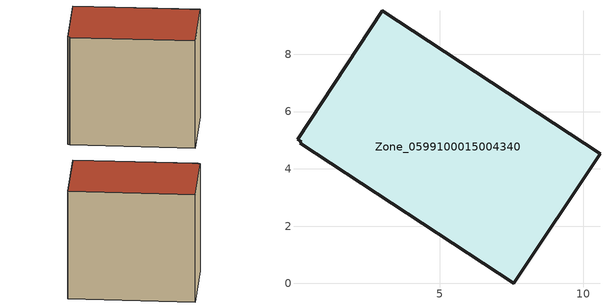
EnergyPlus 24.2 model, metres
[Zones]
Zone_0599100015004340
 floor ground (C_G): 0.17,4.95 0.04,5.03 3,9.53 10.59,4.53 7.58,0 0.13,4.89 z0.73
 wall outside (C_F): 7.58,0 10.59,4.53 3,9.53 0.04,5.03 0.17,4.95 0.13,4.89 7.58,0 z0.73:9.08
 roof outside (C_R): 0.04,5.03 0.17,4.95 0.13,4.89 7.58,0 10.59,4.53 3,9.53 z9.08
[BUILDING]
Pand.0599100015004340: North Axis=0; Terrain=City; Loads Convergence Tolerance Value=0.04; Temperature Convergence Tolerance Value=0.4; Solar Distribution=FullExterior; Maximum Number of Warmup Days=25; Minimum Number of Warmup Days=1
[Site:Location]
Rotterdam.The.Hague.AP_ZH_NLD Design_Conditions: Latitude=51.96; Longitude=4.45; Time Zone=1; Elevation=-4.5
[SITE:GROUNDTEMPERATURE:BUILDINGSURFACE]
18, 18, 18, 18, 18, 18, 18, 18, 18, 18, 18, 18
[MATERIAL] Thermal Absorptance=0.9; Solar Absorptance=0.7; Visible Absorptance=0.7
Name | Roughness | Thickness | Conductivity | Density | Specific Heat
G.TC.1975-1991 | MediumSmooth | 0.15 | 0.288461 | 540 | 1210
F.TC.1975-1991 | Rough | 0.3 | 0.230769 | 1920 | 840
R.TC.1975-1991 | MediumRough | 0.2 | 0.153846 | 1500 | 1000
[CONSTRUCTION]
C_G: G.TC.1975-1991
C_F: F.TC.1975-1991
C_R: R.TC.1975-1991
[ZONE]
Zone_0599100015004340: Type=1; Multiplier=1; Ceiling Height=Autocalculate; Volume=Autocalculate; Floor Area=autocalculate; Part of Total Floor Area=Yes
[ZONEINFILTRATION:DESIGNFLOWRATE]
Infil_Zone_0599100015004340: Zone or ZoneList or Space or SpaceList=Zone_0599100015004340; Schedule=AlwaysOn; Design Flow Rate Calculation Method=Flow/Area; Flow Rate per Floor Area=0.003; Constant Term Coefficient=1; Temperature Term Coefficient=0; Velocity Term Coefficient=0; Velocity Squared Term Coefficient=0
[HVACTEMPLATE:ZONE:IDEALLOADSAIRSYSTEM]
Zone_0599100015004340: Maximum Heating Supply Air Temperature=50; Minimum Cooling Supply Air Temperature=13; Maximum Heating Supply Air Humidity Ratio=0.0156; Minimum Cooling Supply Air Humidity Ratio=0.0077; Heating Limit=NoLimit; Cooling Limit=NoLimit; Dehumidification Control Type=ConstantSensibleHeatRatio; Cooling Sensible Heat Ratio=0.7; Dehumidification Setpoint=60; Humidification Control Type=None; Humidification Setpoint=30; Outdoor Air Method=None; Outdoor Air Flow Rate per Person=0.00944; Outdoor Air Flow Rate per Zone Floor Area=0; Outdoor Air Flow Rate per Zone=0; Demand Controlled Ventilation Type=None; Outdoor Air Economizer Type=NoEconomizer; Heat Recovery Type=None; Sensible Heat Recovery Effectiveness=0.7; Latent Heat Recovery Effectiveness=0.65
[ZONECONTROL:THERMOSTAT]
ThermostatControl_Zone_0599100015004340: Zone or ZoneList=Zone_0599100015004340; Control Type Schedule=DualSetpointControlType; Control 1=Thermostat_Zone_0599100015004340; Temperature Difference Between Cutout And Setpoint=0
[THERMOSTATSETPOINT:DUALSETPOINT]
Thermostat_Zone_0599100015004340: Heating Setpoint Temperature Schedule=HeatingSetpoint_Zone_0599100015004340; Cooling Setpoint Temperature Schedule=CoolingSetpoint_Zone_0599100015004340
[SCHEDULE:COMPACT]
HeatingSetpoint_Zone_0599100015004340: Through: 12/31, For: AllDays, Until: 24:00, 21
CoolingSetpoint_Zone_0599100015004340: Through: 12/31, For: AllDays, Until: 24:00, 24
DualSetpointControlType: Through: 12/31, For: AllDays, Until: 24:00, 4
AlwaysOn: Through: 12/31, For: AllDays, Until: 24:00, 1
